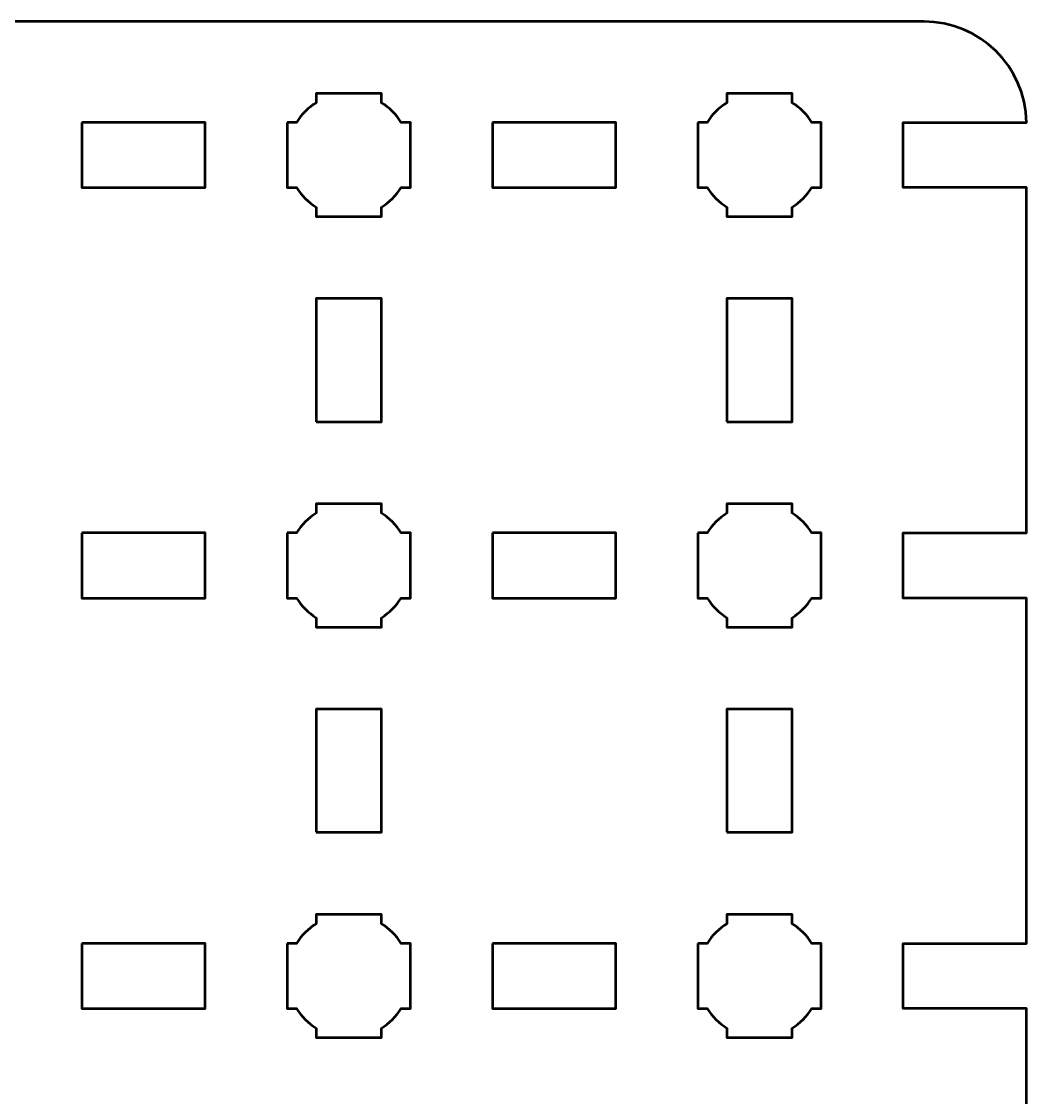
# Model space of a CAD drawing. Header units: centimetres. Extents: x -15.8 to -5.2, y -20.2 to -9.4.
# Drawn here: x -10.09 to -5.2, y -14.69 to -9.45 of the extents above; entities that cross this region are included whole.
import ezdxf

# ---------------------------------------------------------------- set-up
doc = ezdxf.new("R2010")
doc.units = ezdxf.units.CM
doc.header["$MEASUREMENT"] = 0
doc.layers.add('Layer 1', color=7, linetype='Continuous')

msp = doc.modelspace()

# ---------------------------------------------------------------- linework, layer by layer
at = {"layer": 'Layer 1', "lineweight": 53}
for points, knots in [([(-7.21256, -19.95), (-7.21256, -19.95), (-7.21256, -20.25), (-7.21256, -20.25), (-7.21256, -20.25), (-7.21256, -20.25), (-7.81256, -20.25), (-7.81256, -20.25), (-7.81256, -20.25), (-7.81256, -20.25), (-7.81256, -19.95), (-7.81256, -19.95), (-7.81256, -19.95), (-7.81256, -19.95), (-8.21256, -19.95001), (-8.21256, -19.95001), (-8.21256, -19.95001), (-8.21256, -19.95001), (-8.21256, -19.45), (-8.21256, -19.45), (-8.21256, -19.45), (-8.21256, -19.45), (-8.01256, -19.44999), (-8.01256, -19.44999), (-8.01256, -19.44999), (-8.01256, -19.44999), (-8.01256, -18.85), (-8.01256, -18.85), (-8.01256, -18.85), (-8.39589, -18.85), (-8.62923, -18.85), (-9.01256, -18.85), (-9.01256, -18.85), (-9.01256, -18.85), (-9.01256, -19.44999), (-9.01256, -19.44999), (-9.01256, -19.44999), (-9.01256, -19.44999), (-8.81256, -19.45), (-8.81256, -19.45), (-8.81256, -19.45), (-8.81256, -19.45), (-8.81256, -19.95), (-8.81256, -19.95), (-8.81256, -19.95), (-8.81256, -19.95), (-9.21256, -19.95), (-9.21256, -19.95), (-9.21256, -19.95), (-9.21256, -19.95), (-9.21256, -20.25), (-9.21256, -20.25), (-9.21256, -20.25), (-9.21256, -20.25), (-9.81256, -20.25), (-9.81256, -20.25), (-9.81256, -20.25), (-9.81256, -20.25), (-9.81256, -19.95), (-9.81256, -19.95), (-9.81256, -19.95), (-9.81256, -19.95), (-10.21256, -19.95), (-10.21256, -19.95), (-10.21256, -19.95), (-10.21256, -19.95), (-10.21256, -19.45), (-10.21256, -19.45), (-10.21256, -19.45), (-10.21256, -19.45), (-10.01256, -19.44999), (-10.01256, -19.44999), (-10.01256, -19.44999), (-10.01256, -19.44999), (-10.01256, -18.85), (-10.01256, -18.85), (-10.01256, -18.85), (-10.39589, -18.85), (-10.62923, -18.85), (-11.01256, -18.85), (-11.01256, -18.85), (-11.01256, -18.85), (-11.01256, -19.44999), (-11.01256, -19.44999), (-11.01256, -19.44999), (-11.01256, -19.44999), (-10.81256, -19.45), (-10.81256, -19.45), (-10.81256, -19.45), (-10.81256, -19.45), (-10.81256, -19.95001), (-10.81256, -19.95001), (-10.81256, -19.95001), (-10.81256, -19.95001), (-11.21256, -19.95), (-11.21256, -19.95), (-11.21256, -19.95), (-11.21256, -19.95), (-11.21256, -20.25), (-11.21256, -20.25), (-11.21256, -20.25), (-11.21256, -20.25), (-11.81256, -20.25), (-11.81256, -20.25), (-11.81256, -20.25), (-11.81256, -20.25), (-11.81256, -19.95), (-11.81256, -19.95), (-11.81256, -19.95), (-11.81256, -19.95), (-12.21256, -19.95), (-12.21256, -19.95), (-12.21256, -19.95), (-12.21256, -19.95), (-12.21256, -19.45), (-12.21256, -19.45), (-12.21256, -19.45), (-12.21256, -19.45), (-12.01256, -19.44999), (-12.01256, -19.44999), (-12.01256, -19.44999), (-12.01256, -19.44999), (-12.01256, -18.85), (-12.01256, -18.85), (-12.01256, -18.85), (-12.39589, -18.85), (-12.62923, -18.85), (-13.01256, -18.85), (-13.01256, -18.85), (-13.01256, -18.85), (-13.01256, -19.44999), (-13.01256, -19.44999), (-13.01256, -19.44999), (-13.01256, -19.44999), (-12.81256, -19.45), (-12.81256, -19.45), (-12.81256, -19.45), (-12.81256, -19.45), (-12.81256, -19.95001), (-12.81256, -19.95001), (-12.81256, -19.95001), (-12.81256, -19.95001), (-13.21256, -19.95), (-13.21256, -19.95), (-13.21256, -19.95), (-13.21256, -19.95), (-13.21256, -20.25), (-13.21256, -20.25), (-13.21256, -20.25), (-13.21256, -20.25), (-13.81256, -20.25), (-13.81256, -20.25), (-13.81256, -20.25), (-13.81256, -20.25), (-13.81256, -19.95), (-13.81256, -19.95), (-13.81256, -19.95), (-13.81256, -19.95), (-14.21256, -19.95), (-14.21256, -19.95), (-14.21256, -19.95), (-14.21256, -19.95), (-14.21256, -19.45), (-14.21256, -19.45), (-14.21256, -19.45), (-14.21256, -19.45), (-14.01256, -19.44999), (-14.01256, -19.44999), (-14.01256, -19.44999), (-14.01256, -19.44999), (-14.01256, -18.85), (-14.01256, -18.85), (-14.01256, -18.85), (-14.39589, -18.85), (-14.62923, -18.85), (-15.01256, -18.85), (-15.01256, -18.85), (-15.01256, -18.85), (-15.01256, -19.44999), (-15.01256, -19.44999), (-15.01256, -19.44999), (-15.01256, -19.44999), (-14.81256, -19.45), (-14.81256, -19.45), (-14.81256, -19.45), (-14.81256, -19.45), (-14.81256, -19.95001), (-14.81256, -19.95001), (-14.81256, -19.95001), (-14.81256, -19.95001), (-15.21256, -19.95), (-15.21256, -19.95), (-15.21256, -19.95), (-15.21256, -19.95), (-15.21256, -20.25), (-15.21256, -20.25), (-15.21256, -20.25), (-15.21256, -20.25), (-15.78756, -20.25), (-15.78756, -20.25), (-15.78756, -20.25), (-15.78756, -20.25), (-15.7894, -18.50875), (-15.7894, -18.50875), (-15.7894, -18.50875), (-15.7894, -18.50875), (-15.20006, -18.50875), (-15.20006, -18.50875), (-15.20006, -18.50875), (-15.20006, -18.50875), (-15.20006, -18.19125), (-15.20006, -18.19125), (-15.20006, -18.19125), (-15.20006, -18.19125), (-15.78974, -18.19125), (-15.78974, -18.19125), (-15.78974, -18.19125), (-15.78974, -18.19125), (-15.79178, -16.25875), (-15.79178, -16.25875), (-15.79178, -16.25875), (-15.79178, -16.25875), (-15.20006, -16.25875), (-15.20006, -16.25875), (-15.20006, -16.25875), (-15.20006, -16.25875), (-15.20006, -15.94125), (-15.20006, -15.94125), (-15.20006, -15.94125), (-15.20006, -15.94125), (-15.79212, -15.94125), (-15.79212, -15.94125), (-15.79212, -15.94125), (-15.79212, -15.94125), (-15.7939, -14.25875), (-15.7939, -14.25875), (-15.7939, -14.25875), (-15.7939, -14.25875), (-15.20006, -14.25875), (-15.20006, -14.25875), (-15.20006, -14.25875), (-15.20006, -14.25875), (-15.20006, -13.94125), (-15.20006, -13.94125), (-15.20006, -13.94125), (-15.20006, -13.94125), (-15.79423, -13.94125), (-15.79423, -13.94125), (-15.79423, -13.94125), (-15.79423, -13.94125), (-15.79601, -12.25875), (-15.79601, -12.25875), (-15.79601, -12.25875), (-15.79601, -12.25875), (-15.20006, -12.25875), (-15.20006, -12.25875), (-15.20006, -12.25875), (-15.20006, -12.25875), (-15.20006, -11.94125), (-15.20006, -11.94125), (-15.20006, -11.94125), (-15.20006, -11.94125), (-15.79635, -11.94125), (-15.79635, -11.94125), (-15.79635, -11.94125), (-15.79635, -11.94125), (-15.79813, -10.25875), (-15.79813, -10.25875), (-15.79813, -10.25875), (-15.79813, -10.25875), (-15.20006, -10.25875), (-15.20006, -10.25875), (-15.20006, -10.25875), (-15.20006, -10.25875), (-15.20006, -9.94125), (-15.20006, -9.94125), (-15.20006, -9.94125), (-15.20006, -9.94125), (-15.79995, -9.94125), (-15.79995, -9.94125), (-15.79995, -9.94125), (-15.79528, -9.6692), (-15.57322, -9.45), (-15.30006, -9.45), (-15.30006, -9.45), (-15.30006, -9.45), (-5.70006, -9.45), (-5.70006, -9.45), (-5.70006, -9.45), (-5.4269, -9.45), (-5.20484, -9.6692), (-5.20017, -9.94125), (-5.20017, -9.94125), (-5.20017, -9.94125), (-5.80006, -9.94125), (-5.80006, -9.94125), (-5.80006, -9.94125), (-5.80006, -9.94125), (-5.80006, -10.25875), (-5.80006, -10.25875), (-5.80006, -10.25875), (-5.80006, -10.25875), (-5.20006, -10.25875), (-5.20006, -10.25875), (-5.20006, -10.25875), (-5.20006, -10.25875), (-5.20006, -11.94125), (-5.20006, -11.94125), (-5.20006, -11.94125), (-5.20006, -11.94125), (-5.80006, -11.94125), (-5.80006, -11.94125), (-5.80006, -11.94125), (-5.80006, -11.94125), (-5.80006, -12.25875), (-5.80006, -12.25875), (-5.80006, -12.25875), (-5.80006, -12.25875), (-5.20006, -12.25875), (-5.20006, -12.25875), (-5.20006, -12.25875), (-5.20006, -12.25875), (-5.20006, -13.94125), (-5.20006, -13.94125), (-5.20006, -13.94125), (-5.20006, -13.94125), (-5.80006, -13.94125), (-5.80006, -13.94125), (-5.80006, -13.94125), (-5.80006, -13.94125), (-5.80006, -14.25875), (-5.80006, -14.25875), (-5.80006, -14.25875), (-5.80006, -14.25875), (-5.20006, -14.25875), (-5.20006, -14.25875), (-5.20006, -14.25875), (-5.20006, -14.25875), (-5.20006, -15.94125), (-5.20006, -15.94125), (-5.20006, -15.94125), (-5.20006, -15.94125), (-5.80006, -15.94125), (-5.80006, -15.94125), (-5.80006, -15.94125), (-5.80006, -15.94125), (-5.80006, -16.25875), (-5.80006, -16.25875), (-5.80006, -16.25875), (-5.80006, -16.25875), (-5.20006, -16.25875), (-5.20006, -16.25875), (-5.20006, -16.25875), (-5.20006, -16.25875), (-5.20006, -18.19125), (-5.20006, -18.19125), (-5.20006, -18.19125), (-5.20006, -18.19125), (-5.80006, -18.19125), (-5.80006, -18.19125), (-5.80006, -18.19125), (-5.80006, -18.19125), (-5.80006, -18.50875), (-5.80006, -18.50875), (-5.80006, -18.50875), (-5.80006, -18.50875), (-5.20006, -18.50875), (-5.20006, -18.50875), (-5.20006, -18.50875), (-5.20006, -18.50875), (-5.20006, -19.95001), (-5.20006, -19.95001), (-5.20006, -19.95001), (-5.20006, -19.95001), (-5.20006, -19.95), (-5.20006, -19.95), (-5.20006, -19.95), (-5.20006, -19.95), (-5.20006, -20.25), (-5.20006, -20.25), (-5.20006, -20.25), (-5.20006, -20.25), (-5.81256, -20.25), (-5.81256, -20.25), (-5.81256, -20.25), (-5.81256, -20.25), (-5.81256, -19.95), (-5.81256, -19.95), (-5.81256, -19.95), (-5.81256, -19.95), (-6.21256, -19.95001), (-6.21256, -19.95001), (-6.21256, -19.95001), (-6.21256, -19.95001), (-6.21256, -19.45), (-6.21256, -19.45), (-6.21256, -19.45), (-6.21256, -19.45), (-6.01256, -19.44999), (-6.01256, -19.44999), (-6.01256, -19.44999), (-6.01256, -19.44999), (-6.01256, -18.85), (-6.01256, -18.85), (-6.01256, -18.85), (-6.39589, -18.85), (-6.62923, -18.85), (-7.01256, -18.85), (-7.01256, -18.85), (-7.01256, -18.85), (-7.01256, -19.44999), (-7.01256, -19.44999), (-7.01256, -19.44999), (-7.01256, -19.44999), (-6.81256, -19.45), (-6.81256, -19.45), (-6.81256, -19.45), (-6.81256, -19.45), (-6.81256, -19.95), (-6.81256, -19.95), (-6.81256, -19.95), (-6.81256, -19.95), (-7.21256, -19.95), (-7.21256, -19.95)], [0, 0, 0, 0, 0.009434, 0.009434, 0.009434, 0.009434, 0.0188679, 0.0188679, 0.0188679, 0.0188679, 0.0283019, 0.0283019, 0.0283019, 0.0283019, 0.0377358, 0.0377358, 0.0377358, 0.0377358, 0.0471698, 0.0471698, 0.0471698, 0.0471698, 0.0566038, 0.0566038, 0.0566038, 0.0566038, 0.0660377, 0.0660377, 0.0660377, 0.0660377, 0.0754717, 0.0754717, 0.0754717, 0.0754717, 0.0849057, 0.0849057, 0.0849057, 0.0849057, 0.0943396, 0.0943396, 0.0943396, 0.0943396, 0.1037736, 0.1037736, 0.1037736, 0.1037736, 0.1132075, 0.1132075, 0.1132075, 0.1132075, 0.1226415, 0.1226415, 0.1226415, 0.1226415, 0.1320755, 0.1320755, 0.1320755, 0.1320755, 0.1415094, 0.1415094, 0.1415094, 0.1415094, 0.1509434, 0.1509434, 0.1509434, 0.1509434, 0.1603774, 0.1603774, 0.1603774, 0.1603774, 0.1698113, 0.1698113, 0.1698113, 0.1698113, 0.1792453, 0.1792453, 0.1792453, 0.1792453, 0.1886792, 0.1886792, 0.1886792, 0.1886792, 0.1981132, 0.1981132, 0.1981132, 0.1981132, 0.2075472, 0.2075472, 0.2075472, 0.2075472, 0.2169811, 0.2169811, 0.2169811, 0.2169811, 0.2264151, 0.2264151, 0.2264151, 0.2264151, 0.2358491, 0.2358491, 0.2358491, 0.2358491, 0.245283, 0.245283, 0.245283, 0.245283, 0.254717, 0.254717, 0.254717, 0.254717, 0.2641509, 0.2641509, 0.2641509, 0.2641509, 0.2735849, 0.2735849, 0.2735849, 0.2735849, 0.2830189, 0.2830189, 0.2830189, 0.2830189, 0.2924528, 0.2924528, 0.2924528, 0.2924528, 0.3018868, 0.3018868, 0.3018868, 0.3018868, 0.3113208, 0.3113208, 0.3113208, 0.3113208, 0.3207547, 0.3207547, 0.3207547, 0.3207547, 0.3301887, 0.3301887, 0.3301887, 0.3301887, 0.3396226, 0.3396226, 0.3396226, 0.3396226, 0.3490566, 0.3490566, 0.3490566, 0.3490566, 0.3584906, 0.3584906, 0.3584906, 0.3584906, 0.3679245, 0.3679245, 0.3679245, 0.3679245, 0.3773585, 0.3773585, 0.3773585, 0.3773585, 0.3867925, 0.3867925, 0.3867925, 0.3867925, 0.3962264, 0.3962264, 0.3962264, 0.3962264, 0.4056604, 0.4056604, 0.4056604, 0.4056604, 0.4150943, 0.4150943, 0.4150943, 0.4150943, 0.4245283, 0.4245283, 0.4245283, 0.4245283, 0.4339623, 0.4339623, 0.4339623, 0.4339623, 0.4433962, 0.4433962, 0.4433962, 0.4433962, 0.4528302, 0.4528302, 0.4528302, 0.4528302, 0.4622642, 0.4622642, 0.4622642, 0.4622642, 0.4716981, 0.4716981, 0.4716981, 0.4716981, 0.4811321, 0.4811321, 0.4811321, 0.4811321, 0.490566, 0.490566, 0.490566, 0.490566, 0.5, 0.5, 0.5, 0.5, 0.509434, 0.509434, 0.509434, 0.509434, 0.5188679, 0.5188679, 0.5188679, 0.5188679, 0.5283019, 0.5283019, 0.5283019, 0.5283019, 0.5377358, 0.5377358, 0.5377358, 0.5377358, 0.5471698, 0.5471698, 0.5471698, 0.5471698, 0.5566038, 0.5566038, 0.5566038, 0.5566038, 0.5660377, 0.5660377, 0.5660377, 0.5660377, 0.5754717, 0.5754717, 0.5754717, 0.5754717, 0.5849057, 0.5849057, 0.5849057, 0.5849057, 0.5943396, 0.5943396, 0.5943396, 0.5943396, 0.6037736, 0.6037736, 0.6037736, 0.6037736, 0.6132075, 0.6132075, 0.6132075, 0.6132075, 0.6226415, 0.6226415, 0.6226415, 0.6226415, 0.6320755, 0.6320755, 0.6320755, 0.6320755, 0.6415094, 0.6415094, 0.6415094, 0.6415094, 0.6509434, 0.6509434, 0.6509434, 0.6509434, 0.6603774, 0.6603774, 0.6603774, 0.6603774, 0.6698113, 0.6698113, 0.6698113, 0.6698113, 0.6792453, 0.6792453, 0.6792453, 0.6792453, 0.6886792, 0.6886792, 0.6886792, 0.6886792, 0.6981132, 0.6981132, 0.6981132, 0.6981132, 0.7075472, 0.7075472, 0.7075472, 0.7075472, 0.7169811, 0.7169811, 0.7169811, 0.7169811, 0.7264151, 0.7264151, 0.7264151, 0.7264151, 0.7358491, 0.7358491, 0.7358491, 0.7358491, 0.745283, 0.745283, 0.745283, 0.745283, 0.754717, 0.754717, 0.754717, 0.754717, 0.7641509, 0.7641509, 0.7641509, 0.7641509, 0.7735849, 0.7735849, 0.7735849, 0.7735849, 0.7830189, 0.7830189, 0.7830189, 0.7830189, 0.7924528, 0.7924528, 0.7924528, 0.7924528, 0.8018868, 0.8018868, 0.8018868, 0.8018868, 0.8113208, 0.8113208, 0.8113208, 0.8113208, 0.8207547, 0.8207547, 0.8207547, 0.8207547, 0.8301887, 0.8301887, 0.8301887, 0.8301887, 0.8396226, 0.8396226, 0.8396226, 0.8396226, 0.8490566, 0.8490566, 0.8490566, 0.8490566, 0.8584906, 0.8584906, 0.8584906, 0.8584906, 0.8679245, 0.8679245, 0.8679245, 0.8679245, 0.8773585, 0.8773585, 0.8773585, 0.8773585, 0.8867925, 0.8867925, 0.8867925, 0.8867925, 0.8962264, 0.8962264, 0.8962264, 0.8962264, 0.9056604, 0.9056604, 0.9056604, 0.9056604, 0.9150943, 0.9150943, 0.9150943, 0.9150943, 0.9245283, 0.9245283, 0.9245283, 0.9245283, 0.9339623, 0.9339623, 0.9339623, 0.9339623, 0.9433962, 0.9433962, 0.9433962, 0.9433962, 0.9528302, 0.9528302, 0.9528302, 0.9528302, 0.9622642, 0.9622642, 0.9622642, 0.9622642, 0.9716981, 0.9716981, 0.9716981, 0.9716981, 0.9811321, 0.9811321, 0.9811321, 0.9811321, 0.990566, 0.990566, 0.990566, 0.990566, 1, 1, 1, 1]), ([(-8.80006, -9.94125), (-8.80006, -9.94125), (-8.75462, -9.94125), (-8.75462, -9.94125), (-8.75462, -9.94125), (-8.73039, -9.90249), (-8.69756, -9.86967), (-8.65881, -9.84544), (-8.65881, -9.84544), (-8.65881, -9.84544), (-8.65881, -9.8), (-8.65881, -9.8), (-8.65881, -9.8), (-8.65881, -9.8), (-8.50006, -9.8), (-8.50006, -9.8), (-8.50006, -9.8), (-8.50006, -9.8), (-8.34131, -9.8), (-8.34131, -9.8), (-8.34131, -9.8), (-8.34131, -9.8), (-8.34131, -9.84544), (-8.34131, -9.84544), (-8.34131, -9.84544), (-8.30256, -9.86967), (-8.26973, -9.90249), (-8.2455, -9.94125), (-8.2455, -9.94125), (-8.2455, -9.94125), (-8.20006, -9.94125), (-8.20006, -9.94125), (-8.20006, -9.94125), (-8.20006, -9.94125), (-8.20006, -10.1), (-8.20006, -10.1), (-8.20006, -10.1), (-8.20006, -10.1), (-8.20006, -10.25875), (-8.20006, -10.25875), (-8.20006, -10.25875), (-8.20006, -10.25875), (-8.2455, -10.25875), (-8.2455, -10.25875), (-8.2455, -10.25875), (-8.26973, -10.29751), (-8.30256, -10.33033), (-8.34131, -10.35456), (-8.34131, -10.35456), (-8.34131, -10.35456), (-8.34131, -10.4), (-8.34131, -10.4), (-8.34131, -10.4), (-8.34131, -10.4), (-8.50006, -10.4), (-8.50006, -10.4), (-8.50006, -10.4), (-8.50006, -10.4), (-8.65881, -10.4), (-8.65881, -10.4), (-8.65881, -10.4), (-8.65881, -10.4), (-8.65881, -10.35456), (-8.65881, -10.35456), (-8.65881, -10.35456), (-8.69756, -10.33033), (-8.73039, -10.29751), (-8.75462, -10.25875), (-8.75462, -10.25875), (-8.75462, -10.25875), (-8.80006, -10.25875), (-8.80006, -10.25875), (-8.80006, -10.25875), (-8.80006, -10.25875), (-8.80006, -10.1), (-8.80006, -10.1), (-8.80006, -10.1), (-8.80006, -10.1), (-8.80006, -9.94125), (-8.80006, -9.94125)], [0, 0, 0, 0, 0.05, 0.05, 0.05, 0.05, 0.1, 0.1, 0.1, 0.1, 0.15, 0.15, 0.15, 0.15, 0.2, 0.2, 0.2, 0.2, 0.25, 0.25, 0.25, 0.25, 0.3, 0.3, 0.3, 0.3, 0.35, 0.35, 0.35, 0.35, 0.4, 0.4, 0.4, 0.4, 0.45, 0.45, 0.45, 0.45, 0.5, 0.5, 0.5, 0.5, 0.55, 0.55, 0.55, 0.55, 0.6, 0.6, 0.6, 0.6, 0.65, 0.65, 0.65, 0.65, 0.7, 0.7, 0.7, 0.7, 0.75, 0.75, 0.75, 0.75, 0.8, 0.8, 0.8, 0.8, 0.85, 0.85, 0.85, 0.85, 0.9, 0.9, 0.9, 0.9, 0.95, 0.95, 0.95, 0.95, 1, 1, 1, 1]), ([(-6.80006, -9.94125), (-6.80006, -9.94125), (-6.75462, -9.94125), (-6.75462, -9.94125), (-6.75462, -9.94125), (-6.73039, -9.90249), (-6.69756, -9.86967), (-6.65881, -9.84544), (-6.65881, -9.84544), (-6.65881, -9.84544), (-6.65881, -9.8), (-6.65881, -9.8), (-6.65881, -9.8), (-6.65881, -9.8), (-6.50006, -9.8), (-6.50006, -9.8), (-6.50006, -9.8), (-6.50006, -9.8), (-6.34131, -9.8), (-6.34131, -9.8), (-6.34131, -9.8), (-6.34131, -9.8), (-6.34131, -9.84544), (-6.34131, -9.84544), (-6.34131, -9.84544), (-6.30256, -9.86967), (-6.26973, -9.90249), (-6.2455, -9.94125), (-6.2455, -9.94125), (-6.2455, -9.94125), (-6.20006, -9.94125), (-6.20006, -9.94125), (-6.20006, -9.94125), (-6.20006, -9.94125), (-6.20006, -10.1), (-6.20006, -10.1), (-6.20006, -10.1), (-6.20006, -10.1), (-6.20006, -10.25875), (-6.20006, -10.25875), (-6.20006, -10.25875), (-6.20006, -10.25875), (-6.2455, -10.25875), (-6.2455, -10.25875), (-6.2455, -10.25875), (-6.26973, -10.29751), (-6.30256, -10.33033), (-6.34131, -10.35456), (-6.34131, -10.35456), (-6.34131, -10.35456), (-6.34131, -10.4), (-6.34131, -10.4), (-6.34131, -10.4), (-6.34131, -10.4), (-6.50006, -10.4), (-6.50006, -10.4), (-6.50006, -10.4), (-6.50006, -10.4), (-6.65881, -10.4), (-6.65881, -10.4), (-6.65881, -10.4), (-6.65881, -10.4), (-6.65881, -10.35456), (-6.65881, -10.35456), (-6.65881, -10.35456), (-6.69756, -10.33033), (-6.73039, -10.29751), (-6.75462, -10.25875), (-6.75462, -10.25875), (-6.75462, -10.25875), (-6.80006, -10.25875), (-6.80006, -10.25875), (-6.80006, -10.25875), (-6.80006, -10.25875), (-6.80006, -10.1), (-6.80006, -10.1), (-6.80006, -10.1), (-6.80006, -10.1), (-6.80006, -9.94125), (-6.80006, -9.94125)], [0, 0, 0, 0, 0.05, 0.05, 0.05, 0.05, 0.1, 0.1, 0.1, 0.1, 0.15, 0.15, 0.15, 0.15, 0.2, 0.2, 0.2, 0.2, 0.25, 0.25, 0.25, 0.25, 0.3, 0.3, 0.3, 0.3, 0.35, 0.35, 0.35, 0.35, 0.4, 0.4, 0.4, 0.4, 0.45, 0.45, 0.45, 0.45, 0.5, 0.5, 0.5, 0.5, 0.55, 0.55, 0.55, 0.55, 0.6, 0.6, 0.6, 0.6, 0.65, 0.65, 0.65, 0.65, 0.7, 0.7, 0.7, 0.7, 0.75, 0.75, 0.75, 0.75, 0.8, 0.8, 0.8, 0.8, 0.85, 0.85, 0.85, 0.85, 0.9, 0.9, 0.9, 0.9, 0.95, 0.95, 0.95, 0.95, 1, 1, 1, 1]), ([(-9.80006, -9.94125), (-9.80006, -9.94125), (-9.20006, -9.94125), (-9.20006, -9.94125), (-9.20006, -9.94125), (-9.20006, -9.94125), (-9.20006, -10.25875), (-9.20006, -10.25875), (-9.20006, -10.25875), (-9.20006, -10.25875), (-9.80006, -10.25875), (-9.80006, -10.25875), (-9.80006, -10.25875), (-9.80006, -10.25875), (-9.80006, -9.94125), (-9.80006, -9.94125)], [0, 0, 0, 0, 0.25, 0.25, 0.25, 0.25, 0.5, 0.5, 0.5, 0.5, 0.75, 0.75, 0.75, 0.75, 1, 1, 1, 1]), ([(-7.80006, -9.94125), (-7.80006, -9.94125), (-7.20006, -9.94125), (-7.20006, -9.94125), (-7.20006, -9.94125), (-7.20006, -9.94125), (-7.20006, -10.25875), (-7.20006, -10.25875), (-7.20006, -10.25875), (-7.20006, -10.25875), (-7.80006, -10.25875), (-7.80006, -10.25875), (-7.80006, -10.25875), (-7.80006, -10.25875), (-7.80006, -9.94125), (-7.80006, -9.94125)], [0, 0, 0, 0, 0.25, 0.25, 0.25, 0.25, 0.5, 0.5, 0.5, 0.5, 0.75, 0.75, 0.75, 0.75, 1, 1, 1, 1]), ([(-8.65881, -11.4), (-8.65881, -11.4), (-8.65881, -10.8), (-8.65881, -10.8), (-8.65881, -10.8), (-8.65881, -10.8), (-8.34131, -10.8), (-8.34131, -10.8), (-8.34131, -10.8), (-8.34131, -10.8), (-8.34131, -11.4), (-8.34131, -11.4), (-8.34131, -11.4), (-8.34131, -11.4), (-8.65881, -11.4), (-8.65881, -11.4)], [0, 0, 0, 0, 0.25, 0.25, 0.25, 0.25, 0.5, 0.5, 0.5, 0.5, 0.75, 0.75, 0.75, 0.75, 1, 1, 1, 1]), ([(-6.65881, -11.4), (-6.65881, -11.4), (-6.65881, -10.8), (-6.65881, -10.8), (-6.65881, -10.8), (-6.65881, -10.8), (-6.34131, -10.8), (-6.34131, -10.8), (-6.34131, -10.8), (-6.34131, -10.8), (-6.34131, -11.4), (-6.34131, -11.4), (-6.34131, -11.4), (-6.34131, -11.4), (-6.65881, -11.4), (-6.65881, -11.4)], [0, 0, 0, 0, 0.25, 0.25, 0.25, 0.25, 0.5, 0.5, 0.5, 0.5, 0.75, 0.75, 0.75, 0.75, 1, 1, 1, 1]), ([(-8.80006, -11.94125), (-8.80006, -11.94125), (-8.75462, -11.94125), (-8.75462, -11.94125), (-8.75462, -11.94125), (-8.73039, -11.90249), (-8.69756, -11.86967), (-8.65881, -11.84544), (-8.65881, -11.84544), (-8.65881, -11.84544), (-8.65881, -11.8), (-8.65881, -11.8), (-8.65881, -11.8), (-8.65881, -11.8), (-8.50006, -11.8), (-8.50006, -11.8), (-8.50006, -11.8), (-8.50006, -11.8), (-8.34131, -11.8), (-8.34131, -11.8), (-8.34131, -11.8), (-8.34131, -11.8), (-8.34131, -11.84544), (-8.34131, -11.84544), (-8.34131, -11.84544), (-8.30256, -11.86967), (-8.26973, -11.90249), (-8.2455, -11.94125), (-8.2455, -11.94125), (-8.2455, -11.94125), (-8.20006, -11.94125), (-8.20006, -11.94125), (-8.20006, -11.94125), (-8.20006, -11.94125), (-8.20006, -12.1), (-8.20006, -12.1), (-8.20006, -12.1), (-8.20006, -12.1), (-8.20006, -12.25875), (-8.20006, -12.25875), (-8.20006, -12.25875), (-8.20006, -12.25875), (-8.2455, -12.25875), (-8.2455, -12.25875), (-8.2455, -12.25875), (-8.26973, -12.29751), (-8.30256, -12.33033), (-8.34131, -12.35456), (-8.34131, -12.35456), (-8.34131, -12.35456), (-8.34131, -12.4), (-8.34131, -12.4), (-8.34131, -12.4), (-8.34131, -12.4), (-8.50006, -12.4), (-8.50006, -12.4), (-8.50006, -12.4), (-8.50006, -12.4), (-8.65881, -12.4), (-8.65881, -12.4), (-8.65881, -12.4), (-8.65881, -12.4), (-8.65881, -12.35456), (-8.65881, -12.35456), (-8.65881, -12.35456), (-8.69756, -12.33033), (-8.73039, -12.29751), (-8.75462, -12.25875), (-8.75462, -12.25875), (-8.75462, -12.25875), (-8.80006, -12.25875), (-8.80006, -12.25875), (-8.80006, -12.25875), (-8.80006, -12.25875), (-8.80006, -12.1), (-8.80006, -12.1), (-8.80006, -12.1), (-8.80006, -12.1), (-8.80006, -11.94125), (-8.80006, -11.94125)], [0, 0, 0, 0, 0.05, 0.05, 0.05, 0.05, 0.1, 0.1, 0.1, 0.1, 0.15, 0.15, 0.15, 0.15, 0.2, 0.2, 0.2, 0.2, 0.25, 0.25, 0.25, 0.25, 0.3, 0.3, 0.3, 0.3, 0.35, 0.35, 0.35, 0.35, 0.4, 0.4, 0.4, 0.4, 0.45, 0.45, 0.45, 0.45, 0.5, 0.5, 0.5, 0.5, 0.55, 0.55, 0.55, 0.55, 0.6, 0.6, 0.6, 0.6, 0.65, 0.65, 0.65, 0.65, 0.7, 0.7, 0.7, 0.7, 0.75, 0.75, 0.75, 0.75, 0.8, 0.8, 0.8, 0.8, 0.85, 0.85, 0.85, 0.85, 0.9, 0.9, 0.9, 0.9, 0.95, 0.95, 0.95, 0.95, 1, 1, 1, 1]), ([(-6.80006, -11.94125), (-6.80006, -11.94125), (-6.75462, -11.94125), (-6.75462, -11.94125), (-6.75462, -11.94125), (-6.73039, -11.90249), (-6.69756, -11.86967), (-6.65881, -11.84544), (-6.65881, -11.84544), (-6.65881, -11.84544), (-6.65881, -11.8), (-6.65881, -11.8), (-6.65881, -11.8), (-6.65881, -11.8), (-6.50006, -11.8), (-6.50006, -11.8), (-6.50006, -11.8), (-6.50006, -11.8), (-6.34131, -11.8), (-6.34131, -11.8), (-6.34131, -11.8), (-6.34131, -11.8), (-6.34131, -11.84544), (-6.34131, -11.84544), (-6.34131, -11.84544), (-6.30256, -11.86967), (-6.26973, -11.90249), (-6.2455, -11.94125), (-6.2455, -11.94125), (-6.2455, -11.94125), (-6.20006, -11.94125), (-6.20006, -11.94125), (-6.20006, -11.94125), (-6.20006, -11.94125), (-6.20006, -12.1), (-6.20006, -12.1), (-6.20006, -12.1), (-6.20006, -12.1), (-6.20006, -12.25875), (-6.20006, -12.25875), (-6.20006, -12.25875), (-6.20006, -12.25875), (-6.2455, -12.25875), (-6.2455, -12.25875), (-6.2455, -12.25875), (-6.26973, -12.29751), (-6.30256, -12.33033), (-6.34131, -12.35456), (-6.34131, -12.35456), (-6.34131, -12.35456), (-6.34131, -12.4), (-6.34131, -12.4), (-6.34131, -12.4), (-6.34131, -12.4), (-6.50006, -12.4), (-6.50006, -12.4), (-6.50006, -12.4), (-6.50006, -12.4), (-6.65881, -12.4), (-6.65881, -12.4), (-6.65881, -12.4), (-6.65881, -12.4), (-6.65881, -12.35456), (-6.65881, -12.35456), (-6.65881, -12.35456), (-6.69756, -12.33033), (-6.73039, -12.29751), (-6.75462, -12.25875), (-6.75462, -12.25875), (-6.75462, -12.25875), (-6.80006, -12.25875), (-6.80006, -12.25875), (-6.80006, -12.25875), (-6.80006, -12.25875), (-6.80006, -12.1), (-6.80006, -12.1), (-6.80006, -12.1), (-6.80006, -12.1), (-6.80006, -11.94125), (-6.80006, -11.94125)], [0, 0, 0, 0, 0.05, 0.05, 0.05, 0.05, 0.1, 0.1, 0.1, 0.1, 0.15, 0.15, 0.15, 0.15, 0.2, 0.2, 0.2, 0.2, 0.25, 0.25, 0.25, 0.25, 0.3, 0.3, 0.3, 0.3, 0.35, 0.35, 0.35, 0.35, 0.4, 0.4, 0.4, 0.4, 0.45, 0.45, 0.45, 0.45, 0.5, 0.5, 0.5, 0.5, 0.55, 0.55, 0.55, 0.55, 0.6, 0.6, 0.6, 0.6, 0.65, 0.65, 0.65, 0.65, 0.7, 0.7, 0.7, 0.7, 0.75, 0.75, 0.75, 0.75, 0.8, 0.8, 0.8, 0.8, 0.85, 0.85, 0.85, 0.85, 0.9, 0.9, 0.9, 0.9, 0.95, 0.95, 0.95, 0.95, 1, 1, 1, 1]), ([(-9.80006, -11.94125), (-9.80006, -11.94125), (-9.20006, -11.94125), (-9.20006, -11.94125), (-9.20006, -11.94125), (-9.20006, -11.94125), (-9.20006, -12.25875), (-9.20006, -12.25875), (-9.20006, -12.25875), (-9.20006, -12.25875), (-9.80006, -12.25875), (-9.80006, -12.25875), (-9.80006, -12.25875), (-9.80006, -12.25875), (-9.80006, -11.94125), (-9.80006, -11.94125)], [0, 0, 0, 0, 0.25, 0.25, 0.25, 0.25, 0.5, 0.5, 0.5, 0.5, 0.75, 0.75, 0.75, 0.75, 1, 1, 1, 1]), ([(-7.80006, -11.94125), (-7.80006, -11.94125), (-7.20006, -11.94125), (-7.20006, -11.94125), (-7.20006, -11.94125), (-7.20006, -11.94125), (-7.20006, -12.25875), (-7.20006, -12.25875), (-7.20006, -12.25875), (-7.20006, -12.25875), (-7.80006, -12.25875), (-7.80006, -12.25875), (-7.80006, -12.25875), (-7.80006, -12.25875), (-7.80006, -11.94125), (-7.80006, -11.94125)], [0, 0, 0, 0, 0.25, 0.25, 0.25, 0.25, 0.5, 0.5, 0.5, 0.5, 0.75, 0.75, 0.75, 0.75, 1, 1, 1, 1]), ([(-8.65881, -13.4), (-8.65881, -13.4), (-8.65881, -12.8), (-8.65881, -12.8), (-8.65881, -12.8), (-8.65881, -12.8), (-8.34131, -12.8), (-8.34131, -12.8), (-8.34131, -12.8), (-8.34131, -12.8), (-8.34131, -13.4), (-8.34131, -13.4), (-8.34131, -13.4), (-8.34131, -13.4), (-8.65881, -13.4), (-8.65881, -13.4)], [0, 0, 0, 0, 0.25, 0.25, 0.25, 0.25, 0.5, 0.5, 0.5, 0.5, 0.75, 0.75, 0.75, 0.75, 1, 1, 1, 1]), ([(-6.65881, -13.4), (-6.65881, -13.4), (-6.65881, -12.8), (-6.65881, -12.8), (-6.65881, -12.8), (-6.65881, -12.8), (-6.34131, -12.8), (-6.34131, -12.8), (-6.34131, -12.8), (-6.34131, -12.8), (-6.34131, -13.4), (-6.34131, -13.4), (-6.34131, -13.4), (-6.34131, -13.4), (-6.65881, -13.4), (-6.65881, -13.4)], [0, 0, 0, 0, 0.25, 0.25, 0.25, 0.25, 0.5, 0.5, 0.5, 0.5, 0.75, 0.75, 0.75, 0.75, 1, 1, 1, 1]), ([(-8.80006, -13.94125), (-8.80006, -13.94125), (-8.75462, -13.94125), (-8.75462, -13.94125), (-8.75462, -13.94125), (-8.73039, -13.90249), (-8.69756, -13.86967), (-8.65881, -13.84544), (-8.65881, -13.84544), (-8.65881, -13.84544), (-8.65881, -13.8), (-8.65881, -13.8), (-8.65881, -13.8), (-8.65881, -13.8), (-8.50006, -13.8), (-8.50006, -13.8), (-8.50006, -13.8), (-8.50006, -13.8), (-8.34131, -13.8), (-8.34131, -13.8), (-8.34131, -13.8), (-8.34131, -13.8), (-8.34131, -13.84544), (-8.34131, -13.84544), (-8.34131, -13.84544), (-8.30256, -13.86967), (-8.26973, -13.90249), (-8.2455, -13.94125), (-8.2455, -13.94125), (-8.2455, -13.94125), (-8.20006, -13.94125), (-8.20006, -13.94125), (-8.20006, -13.94125), (-8.20006, -13.94125), (-8.20006, -14.1), (-8.20006, -14.1), (-8.20006, -14.1), (-8.20006, -14.1), (-8.20006, -14.25875), (-8.20006, -14.25875), (-8.20006, -14.25875), (-8.20006, -14.25875), (-8.2455, -14.25875), (-8.2455, -14.25875), (-8.2455, -14.25875), (-8.26973, -14.29751), (-8.30256, -14.33033), (-8.34131, -14.35456), (-8.34131, -14.35456), (-8.34131, -14.35456), (-8.34131, -14.4), (-8.34131, -14.4), (-8.34131, -14.4), (-8.34131, -14.4), (-8.50006, -14.4), (-8.50006, -14.4), (-8.50006, -14.4), (-8.50006, -14.4), (-8.65881, -14.4), (-8.65881, -14.4), (-8.65881, -14.4), (-8.65881, -14.4), (-8.65881, -14.35456), (-8.65881, -14.35456), (-8.65881, -14.35456), (-8.69756, -14.33033), (-8.73039, -14.29751), (-8.75462, -14.25875), (-8.75462, -14.25875), (-8.75462, -14.25875), (-8.80006, -14.25875), (-8.80006, -14.25875), (-8.80006, -14.25875), (-8.80006, -14.25875), (-8.80006, -14.1), (-8.80006, -14.1), (-8.80006, -14.1), (-8.80006, -14.1), (-8.80006, -13.94125), (-8.80006, -13.94125)], [0, 0, 0, 0, 0.05, 0.05, 0.05, 0.05, 0.1, 0.1, 0.1, 0.1, 0.15, 0.15, 0.15, 0.15, 0.2, 0.2, 0.2, 0.2, 0.25, 0.25, 0.25, 0.25, 0.3, 0.3, 0.3, 0.3, 0.35, 0.35, 0.35, 0.35, 0.4, 0.4, 0.4, 0.4, 0.45, 0.45, 0.45, 0.45, 0.5, 0.5, 0.5, 0.5, 0.55, 0.55, 0.55, 0.55, 0.6, 0.6, 0.6, 0.6, 0.65, 0.65, 0.65, 0.65, 0.7, 0.7, 0.7, 0.7, 0.75, 0.75, 0.75, 0.75, 0.8, 0.8, 0.8, 0.8, 0.85, 0.85, 0.85, 0.85, 0.9, 0.9, 0.9, 0.9, 0.95, 0.95, 0.95, 0.95, 1, 1, 1, 1]), ([(-6.80006, -13.94125), (-6.80006, -13.94125), (-6.75462, -13.94125), (-6.75462, -13.94125), (-6.75462, -13.94125), (-6.73039, -13.90249), (-6.69756, -13.86967), (-6.65881, -13.84544), (-6.65881, -13.84544), (-6.65881, -13.84544), (-6.65881, -13.8), (-6.65881, -13.8), (-6.65881, -13.8), (-6.65881, -13.8), (-6.50006, -13.8), (-6.50006, -13.8), (-6.50006, -13.8), (-6.50006, -13.8), (-6.34131, -13.8), (-6.34131, -13.8), (-6.34131, -13.8), (-6.34131, -13.8), (-6.34131, -13.84544), (-6.34131, -13.84544), (-6.34131, -13.84544), (-6.30256, -13.86967), (-6.26973, -13.90249), (-6.2455, -13.94125), (-6.2455, -13.94125), (-6.2455, -13.94125), (-6.20006, -13.94125), (-6.20006, -13.94125), (-6.20006, -13.94125), (-6.20006, -13.94125), (-6.20006, -14.1), (-6.20006, -14.1), (-6.20006, -14.1), (-6.20006, -14.1), (-6.20006, -14.25875), (-6.20006, -14.25875), (-6.20006, -14.25875), (-6.20006, -14.25875), (-6.2455, -14.25875), (-6.2455, -14.25875), (-6.2455, -14.25875), (-6.26973, -14.29751), (-6.30256, -14.33033), (-6.34131, -14.35456), (-6.34131, -14.35456), (-6.34131, -14.35456), (-6.34131, -14.4), (-6.34131, -14.4), (-6.34131, -14.4), (-6.34131, -14.4), (-6.50006, -14.4), (-6.50006, -14.4), (-6.50006, -14.4), (-6.50006, -14.4), (-6.65881, -14.4), (-6.65881, -14.4), (-6.65881, -14.4), (-6.65881, -14.4), (-6.65881, -14.35456), (-6.65881, -14.35456), (-6.65881, -14.35456), (-6.69756, -14.33033), (-6.73039, -14.29751), (-6.75462, -14.25875), (-6.75462, -14.25875), (-6.75462, -14.25875), (-6.80006, -14.25875), (-6.80006, -14.25875), (-6.80006, -14.25875), (-6.80006, -14.25875), (-6.80006, -14.1), (-6.80006, -14.1), (-6.80006, -14.1), (-6.80006, -14.1), (-6.80006, -13.94125), (-6.80006, -13.94125)], [0, 0, 0, 0, 0.05, 0.05, 0.05, 0.05, 0.1, 0.1, 0.1, 0.1, 0.15, 0.15, 0.15, 0.15, 0.2, 0.2, 0.2, 0.2, 0.25, 0.25, 0.25, 0.25, 0.3, 0.3, 0.3, 0.3, 0.35, 0.35, 0.35, 0.35, 0.4, 0.4, 0.4, 0.4, 0.45, 0.45, 0.45, 0.45, 0.5, 0.5, 0.5, 0.5, 0.55, 0.55, 0.55, 0.55, 0.6, 0.6, 0.6, 0.6, 0.65, 0.65, 0.65, 0.65, 0.7, 0.7, 0.7, 0.7, 0.75, 0.75, 0.75, 0.75, 0.8, 0.8, 0.8, 0.8, 0.85, 0.85, 0.85, 0.85, 0.9, 0.9, 0.9, 0.9, 0.95, 0.95, 0.95, 0.95, 1, 1, 1, 1]), ([(-9.80006, -13.94125), (-9.80006, -13.94125), (-9.20006, -13.94125), (-9.20006, -13.94125), (-9.20006, -13.94125), (-9.20006, -13.94125), (-9.20006, -14.25875), (-9.20006, -14.25875), (-9.20006, -14.25875), (-9.20006, -14.25875), (-9.80006, -14.25875), (-9.80006, -14.25875), (-9.80006, -14.25875), (-9.80006, -14.25875), (-9.80006, -13.94125), (-9.80006, -13.94125)], [0, 0, 0, 0, 0.25, 0.25, 0.25, 0.25, 0.5, 0.5, 0.5, 0.5, 0.75, 0.75, 0.75, 0.75, 1, 1, 1, 1]), ([(-7.80006, -13.94125), (-7.80006, -13.94125), (-7.20006, -13.94125), (-7.20006, -13.94125), (-7.20006, -13.94125), (-7.20006, -13.94125), (-7.20006, -14.25875), (-7.20006, -14.25875), (-7.20006, -14.25875), (-7.20006, -14.25875), (-7.80006, -14.25875), (-7.80006, -14.25875), (-7.80006, -14.25875), (-7.80006, -14.25875), (-7.80006, -13.94125), (-7.80006, -13.94125)], [0, 0, 0, 0, 0.25, 0.25, 0.25, 0.25, 0.5, 0.5, 0.5, 0.5, 0.75, 0.75, 0.75, 0.75, 1, 1, 1, 1])]:
    msp.add_open_spline(points, degree=3, knots=knots, dxfattribs=at)

doc.saveas('drawing.dxf')
